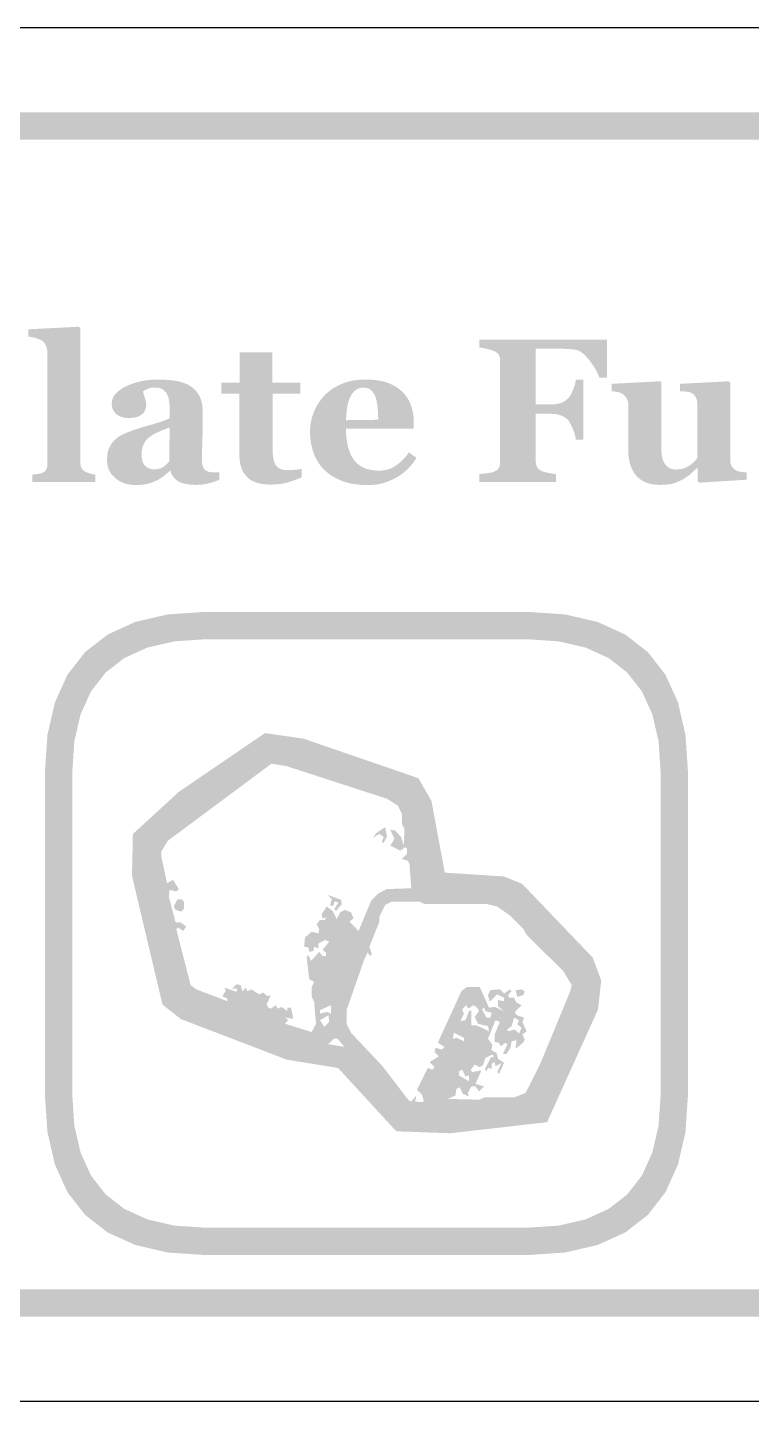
# Model space of a CAD drawing. Header units: millimetres. Extents: x 6 to 294, y 109 to 451.
# Drawn here: x 247.45 to 258.03, y 316.86 to 336.94 of the extents above; entities that cross this region are included whole.
import ezdxf

# ---------------------------------------------------------------- set-up
doc = ezdxf.new("R2010")
doc.units = ezdxf.units.MM
doc.layers.add('CUT', color=1, linetype='Continuous')
doc.layers.add('RASTER', color=7, linetype='Continuous')

msp = doc.modelspace()

# ---------------------------------------------------------------- hatches: boundary and pattern name
at = {"layer": 'RASTER'}
h = msp.add_hatch(color=7, dxfattribs=at)
h.paths.add_polyline_path([(211.2, 333.501), (211.234, 334.016), (211.337, 334.463), (211.509, 334.841), (211.75, 335.151), (212.059, 335.391), (212.438, 335.563), (212.884, 335.666), (213.4, 335.701), (270.6, 335.701), (271.116, 335.666), (271.563, 335.563), (271.941, 335.391), (272.25, 335.151), (272.491, 334.841), (272.663, 334.463), (272.766, 334.016), (272.8, 333.501), (272.8, 320.301), (272.766, 319.785), (272.662, 319.338), (272.491, 318.96), (272.25, 318.651), (271.941, 318.41), (271.563, 318.238), (271.116, 318.135), (270.6, 318.101), (213.4, 318.101), (212.884, 318.135), (212.438, 318.238), (212.059, 318.41), (211.75, 318.651), (211.509, 318.96), (211.337, 319.338), (211.234, 319.785), (211.2, 320.301)])
h.paths.add_polyline_path([(211.6, 333.501), (211.6, 320.301), (211.628, 319.879), (211.712, 319.513), (211.853, 319.204), (212.05, 318.951), (212.303, 318.754), (212.613, 318.613), (212.978, 318.529), (213.4, 318.501), (270.6, 318.501), (271.022, 318.529), (271.388, 318.613), (271.697, 318.754), (271.95, 318.951), (272.147, 319.204), (272.287, 319.513), (272.372, 319.879), (272.4, 320.301), (272.4, 333.501), (272.372, 333.923), (272.287, 334.288), (272.147, 334.598), (271.95, 334.851), (271.697, 335.048), (271.388, 335.188), (271.022, 335.273), (270.6, 335.301), (213.4, 335.301), (212.978, 335.273), (212.613, 335.188), (212.303, 335.048), (212.05, 334.851), (211.853, 334.598), (211.712, 334.288), (211.628, 333.923), (211.6, 333.501)], flags=0)
for points in [[(248.437, 330.301), (247.518, 330.301), (247.518, 330.408), (247.528, 330.408), (247.537, 330.409), (247.546, 330.41), (247.556, 330.411), (247.565, 330.412), (247.574, 330.413), (247.583, 330.414), (247.592, 330.415), (247.601, 330.416), (247.609, 330.418), (247.618, 330.419), (247.626, 330.421), (247.634, 330.423), (247.641, 330.425), (247.649, 330.427), (247.656, 330.43), (247.667, 330.434), (247.677, 330.439), (247.687, 330.445), (247.695, 330.451), (247.703, 330.458), (247.709, 330.465), (247.715, 330.472), (247.719, 330.48), (247.723, 330.489), (247.727, 330.498), (247.73, 330.508), (247.732, 330.519), (247.734, 330.53), (247.735, 330.542), (247.736, 330.554), (247.736, 330.567), (247.736, 332.19), (247.736, 332.204), (247.735, 332.218), (247.733, 332.231), (247.731, 332.244), (247.727, 332.257), (247.724, 332.269), (247.719, 332.282), (247.714, 332.294), (247.708, 332.305), (247.701, 332.316), (247.694, 332.326), (247.687, 332.336), (247.679, 332.344), (247.671, 332.352), (247.662, 332.36), (247.653, 332.366), (247.645, 332.371), (247.636, 332.376), (247.627, 332.38), (247.616, 332.385), (247.604, 332.389), (247.592, 332.394), (247.579, 332.398), (247.564, 332.403), (247.55, 332.407), (247.535, 332.411), (247.522, 332.414), (247.508, 332.417), (247.495, 332.419), (247.483, 332.421), (247.471, 332.422), (247.459, 332.423), (247.459, 332.53), (248.196, 332.568), (248.218, 332.545), (248.218, 330.586), (248.219, 330.573), (248.219, 330.561), (248.221, 330.549), (248.223, 330.537), (248.226, 330.527), (248.229, 330.517), (248.233, 330.507), (248.237, 330.499), (248.242, 330.49), (248.248, 330.483), (248.255, 330.475), (248.262, 330.469), (248.27, 330.462), (248.279, 330.456), (248.289, 330.451), (248.299, 330.446), (248.306, 330.443), (248.314, 330.439), (248.321, 330.436), (248.329, 330.433), (248.337, 330.43), (248.344, 330.428), (248.352, 330.425), (248.36, 330.422), (248.369, 330.42), (248.377, 330.418), (248.386, 330.416), (248.396, 330.414), (248.405, 330.412), (248.415, 330.41), (248.426, 330.409), (248.437, 330.408)], [(255.917, 331.824), (255.805, 331.824), (255.793, 331.855), (255.779, 331.886), (255.764, 331.918), (255.746, 331.95), (255.726, 331.982), (255.704, 332.015), (255.68, 332.049), (255.655, 332.083), (255.628, 332.115), (255.601, 332.144), (255.575, 332.168), (255.55, 332.189), (255.524, 332.206), (255.499, 332.219), (255.475, 332.228), (255.45, 332.233), (255.439, 332.234), (255.426, 332.236), (255.413, 332.237), (255.399, 332.238), (255.384, 332.24), (255.368, 332.241), (255.351, 332.242), (255.333, 332.243), (255.315, 332.244), (255.297, 332.245), (255.28, 332.246), (255.263, 332.246), (255.246, 332.247), (255.23, 332.247), (255.214, 332.248), (255.198, 332.248), (254.875, 332.248), (254.875, 331.432), (255.081, 331.432), (255.103, 331.432), (255.124, 331.433), (255.144, 331.434), (255.163, 331.437), (255.182, 331.439), (255.2, 331.443), (255.217, 331.447), (255.233, 331.451), (255.249, 331.457), (255.265, 331.463), (255.28, 331.471), (255.294, 331.479), (255.308, 331.488), (255.322, 331.499), (255.335, 331.51), (255.348, 331.522), (255.357, 331.532), (255.366, 331.544), (255.375, 331.557), (255.384, 331.571), (255.393, 331.587), (255.401, 331.605), (255.41, 331.624), (255.419, 331.645), (255.427, 331.666), (255.434, 331.686), (255.441, 331.706), (255.446, 331.724), (255.451, 331.742), (255.455, 331.76), (255.458, 331.776), (255.46, 331.792), (255.572, 331.792), (255.572, 330.917), (255.46, 330.917), (255.458, 330.934), (255.455, 330.952), (255.451, 330.971), (255.446, 330.991), (255.44, 331.011), (255.433, 331.032), (255.424, 331.055), (255.415, 331.078), (255.405, 331.101), (255.396, 331.121), (255.387, 331.14), (255.378, 331.156), (255.37, 331.171), (255.362, 331.184), (255.355, 331.194), (255.348, 331.203), (255.337, 331.214), (255.325, 331.225), (255.313, 331.235), (255.299, 331.244), (255.285, 331.252), (255.271, 331.26), (255.255, 331.267), (255.239, 331.273), (255.222, 331.278), (255.205, 331.283), (255.186, 331.287), (255.167, 331.29), (255.147, 331.292), (255.126, 331.294), (255.104, 331.295), (255.081, 331.295), (254.875, 331.295), (254.875, 330.607), (254.875, 330.594), (254.876, 330.582), (254.877, 330.57), (254.879, 330.558), (254.882, 330.547), (254.886, 330.536), (254.89, 330.526), (254.894, 330.517), (254.9, 330.508), (254.906, 330.499), (254.914, 330.491), (254.923, 330.483), (254.933, 330.476), (254.944, 330.469), (254.956, 330.462), (254.97, 330.456), (254.978, 330.453), (254.987, 330.45), (254.997, 330.446), (255.008, 330.443), (255.019, 330.44), (255.032, 330.438), (255.045, 330.435), (255.058, 330.432), (255.072, 330.429), (255.087, 330.427), (255.101, 330.424), (255.115, 330.422), (255.129, 330.42), (255.143, 330.418), (255.156, 330.417), (255.17, 330.415), (255.17, 330.301), (254.05, 330.301), (254.05, 330.415), (254.061, 330.416), (254.073, 330.417), (254.086, 330.419), (254.099, 330.42), (254.114, 330.422), (254.129, 330.424), (254.145, 330.426), (254.163, 330.428), (254.18, 330.43), (254.195, 330.432), (254.209, 330.434), (254.222, 330.436), (254.234, 330.439), (254.244, 330.442), (254.253, 330.444), (254.261, 330.447), (254.273, 330.453), (254.285, 330.459), (254.296, 330.465), (254.305, 330.472), (254.314, 330.479), (254.322, 330.487), (254.328, 330.496), (254.334, 330.504), (254.339, 330.514), (254.343, 330.524), (254.346, 330.535), (254.349, 330.546), (254.352, 330.558), (254.353, 330.571), (254.354, 330.584), (254.354, 330.598), (254.354, 332.064), (254.354, 332.077), (254.353, 332.089), (254.352, 332.1), (254.35, 332.111), (254.347, 332.122), (254.344, 332.132), (254.34, 332.142), (254.336, 332.152), (254.331, 332.161), (254.325, 332.17), (254.317, 332.178), (254.308, 332.186), (254.298, 332.193), (254.287, 332.201), (254.274, 332.207), (254.261, 332.214), (254.25, 332.218), (254.239, 332.222), (254.226, 332.227), (254.213, 332.231), (254.199, 332.235), (254.184, 332.239), (254.169, 332.242), (254.152, 332.246), (254.136, 332.25), (254.121, 332.253), (254.106, 332.256), (254.093, 332.258), (254.081, 332.26), (254.069, 332.262), (254.059, 332.264), (254.05, 332.265), (254.05, 332.379), (255.917, 332.379)], [(251.454, 330.368), (251.43, 330.358), (251.406, 330.348), (251.382, 330.339), (251.357, 330.329), (251.332, 330.32), (251.306, 330.311), (251.28, 330.303), (251.253, 330.294), (251.226, 330.286), (251.197, 330.28), (251.167, 330.274), (251.135, 330.269), (251.101, 330.266), (251.067, 330.263), (251.03, 330.262), (250.993, 330.261), (250.937, 330.263), (250.886, 330.268), (250.838, 330.277), (250.794, 330.289), (250.753, 330.305), (250.716, 330.324), (250.683, 330.346), (250.654, 330.373), (250.628, 330.402), (250.605, 330.434), (250.586, 330.469), (250.571, 330.508), (250.559, 330.549), (250.55, 330.593), (250.545, 330.64), (250.543, 330.69), (250.543, 331.59), (250.279, 331.59), (250.279, 331.748), (250.549, 331.748), (250.549, 332.192), (251.025, 332.192), (251.025, 331.748), (251.435, 331.748), (251.435, 331.59), (251.028, 331.59), (251.028, 330.787), (251.029, 330.746), (251.031, 330.708), (251.035, 330.673), (251.04, 330.641), (251.046, 330.612), (251.055, 330.586), (251.064, 330.563), (251.075, 330.544), (251.089, 330.527), (251.104, 330.513), (251.122, 330.5), (251.142, 330.49), (251.164, 330.482), (251.189, 330.477), (251.217, 330.473), (251.246, 330.472), (251.256, 330.472), (251.268, 330.473), (251.28, 330.473), (251.293, 330.474), (251.308, 330.474), (251.323, 330.475), (251.339, 330.477), (251.356, 330.478), (251.373, 330.48), (251.388, 330.481), (251.403, 330.483), (251.416, 330.484), (251.427, 330.486), (251.438, 330.488), (251.446, 330.489), (251.454, 330.491)], [(257.959, 330.332), (257.261, 330.289), (257.239, 330.31), (257.239, 330.501), (257.23, 330.501), (257.218, 330.49), (257.205, 330.479), (257.193, 330.468), (257.181, 330.457), (257.169, 330.446), (257.157, 330.435), (257.145, 330.424), (257.133, 330.413), (257.12, 330.402), (257.108, 330.392), (257.094, 330.382), (257.08, 330.372), (257.066, 330.362), (257.051, 330.353), (257.035, 330.343), (257.019, 330.334), (257, 330.325), (256.982, 330.316), (256.964, 330.308), (256.946, 330.3), (256.929, 330.293), (256.912, 330.287), (256.894, 330.281), (256.878, 330.276), (256.86, 330.271), (256.841, 330.268), (256.819, 330.264), (256.796, 330.262), (256.771, 330.26), (256.744, 330.258), (256.715, 330.257), (256.684, 330.257), (256.63, 330.259), (256.579, 330.265), (256.532, 330.276), (256.488, 330.29), (256.447, 330.309), (256.41, 330.332), (256.376, 330.359), (256.344, 330.39), (256.317, 330.425), (256.293, 330.464), (256.273, 330.506), (256.256, 330.551), (256.243, 330.6), (256.234, 330.652), (256.228, 330.708), (256.227, 330.767), (256.227, 331.426), (256.226, 331.44), (256.225, 331.453), (256.223, 331.466), (256.221, 331.478), (256.218, 331.489), (256.214, 331.5), (256.21, 331.51), (256.205, 331.519), (256.199, 331.528), (256.193, 331.536), (256.186, 331.545), (256.179, 331.553), (256.171, 331.561), (256.163, 331.568), (256.155, 331.575), (256.146, 331.583), (256.138, 331.588), (256.13, 331.593), (256.122, 331.597), (256.112, 331.601), (256.103, 331.605), (256.092, 331.608), (256.081, 331.611), (256.07, 331.614), (256.058, 331.616), (256.047, 331.618), (256.036, 331.62), (256.025, 331.622), (256.015, 331.623), (256.004, 331.625), (255.995, 331.626), (255.985, 331.626), (255.985, 331.733), (256.695, 331.771), (256.711, 331.75), (256.711, 330.775), (256.712, 330.739), (256.715, 330.705), (256.72, 330.673), (256.726, 330.644), (256.734, 330.618), (256.744, 330.594), (256.756, 330.572), (256.769, 330.553), (256.784, 330.536), (256.801, 330.521), (256.819, 330.509), (256.838, 330.499), (256.858, 330.491), (256.88, 330.485), (256.904, 330.482), (256.928, 330.481), (256.954, 330.482), (256.979, 330.484), (257.003, 330.489), (257.027, 330.495), (257.05, 330.502), (257.072, 330.511), (257.094, 330.522), (257.115, 330.535), (257.135, 330.549), (257.154, 330.563), (257.171, 330.577), (257.187, 330.591), (257.201, 330.606), (257.214, 330.621), (257.226, 330.636), (257.236, 330.651), (257.236, 331.44), (257.236, 331.453), (257.235, 331.465), (257.233, 331.476), (257.231, 331.488), (257.228, 331.499), (257.225, 331.509), (257.221, 331.52), (257.217, 331.53), (257.212, 331.539), (257.206, 331.549), (257.2, 331.557), (257.193, 331.566), (257.186, 331.574), (257.178, 331.581), (257.17, 331.588), (257.161, 331.594), (257.154, 331.598), (257.147, 331.602), (257.138, 331.606), (257.129, 331.609), (257.119, 331.612), (257.109, 331.614), (257.098, 331.616), (257.086, 331.618), (257.073, 331.619), (257.061, 331.62), (257.049, 331.622), (257.036, 331.623), (257.023, 331.624), (257.011, 331.625), (256.998, 331.626), (256.985, 331.626), (256.985, 331.733), (257.696, 331.771), (257.718, 331.75), (257.718, 330.619), (257.718, 330.606), (257.719, 330.594), (257.721, 330.582), (257.723, 330.571), (257.726, 330.561), (257.729, 330.55), (257.733, 330.541), (257.738, 330.532), (257.744, 330.523), (257.75, 330.514), (257.756, 330.506), (257.764, 330.498), (257.771, 330.491), (257.78, 330.484), (257.789, 330.477), (257.798, 330.471), (257.806, 330.466), (257.813, 330.463), (257.822, 330.459), (257.83, 330.456), (257.84, 330.453), (257.85, 330.451), (257.86, 330.448), (257.871, 330.447), (257.882, 330.445), (257.893, 330.444), (257.904, 330.442), (257.915, 330.441), (257.926, 330.44), (257.937, 330.44), (257.948, 330.439), (257.959, 330.438)]]:
    msp.add_hatch(color=7, dxfattribs=at).paths.add_polyline_path(points)
h = msp.add_hatch(color=7, dxfattribs=at)
h.paths.add_polyline_path([(250.251, 330.332), (250.235, 330.325), (250.218, 330.318), (250.2, 330.311), (250.181, 330.305), (250.162, 330.298), (250.142, 330.292), (250.121, 330.286), (250.099, 330.28), (250.077, 330.275), (250.055, 330.27), (250.032, 330.266), (250.009, 330.263), (249.985, 330.26), (249.962, 330.258), (249.937, 330.257), (249.913, 330.257), (249.87, 330.258), (249.829, 330.26), (249.791, 330.264), (249.757, 330.27), (249.725, 330.278), (249.696, 330.287), (249.671, 330.298), (249.648, 330.31), (249.628, 330.324), (249.609, 330.34), (249.592, 330.357), (249.577, 330.375), (249.563, 330.395), (249.551, 330.416), (249.541, 330.439), (249.532, 330.463), (249.523, 330.463), (249.511, 330.451), (249.499, 330.439), (249.487, 330.428), (249.475, 330.417), (249.463, 330.407), (249.451, 330.397), (249.439, 330.387), (249.427, 330.378), (249.416, 330.37), (249.404, 330.361), (249.392, 330.354), (249.38, 330.346), (249.367, 330.338), (249.355, 330.331), (249.342, 330.325), (249.329, 330.318), (249.311, 330.311), (249.295, 330.303), (249.278, 330.297), (249.261, 330.29), (249.245, 330.285), (249.228, 330.28), (249.212, 330.275), (249.196, 330.271), (249.179, 330.267), (249.161, 330.264), (249.141, 330.261), (249.12, 330.259), (249.097, 330.258), (249.072, 330.256), (249.046, 330.256), (249.018, 330.255), (248.976, 330.257), (248.936, 330.262), (248.898, 330.269), (248.861, 330.28), (248.825, 330.295), (248.791, 330.312), (248.759, 330.332), (248.728, 330.356), (248.7, 330.382), (248.675, 330.41), (248.655, 330.44), (248.638, 330.472), (248.625, 330.507), (248.615, 330.543), (248.61, 330.581), (248.608, 330.622), (248.608, 330.645), (248.61, 330.667), (248.612, 330.689), (248.615, 330.71), (248.618, 330.729), (248.623, 330.748), (248.628, 330.766), (248.634, 330.783), (248.641, 330.8), (248.649, 330.816), (248.657, 330.831), (248.666, 330.846), (248.676, 330.861), (248.686, 330.875), (248.697, 330.888), (248.709, 330.901), (248.72, 330.913), (248.732, 330.924), (248.744, 330.934), (248.756, 330.944), (248.769, 330.954), (248.783, 330.963), (248.797, 330.971), (248.811, 330.979), (248.825, 330.987), (248.84, 330.994), (248.856, 331.001), (248.871, 331.009), (248.887, 331.016), (248.904, 331.023), (248.92, 331.029), (248.938, 331.036), (248.971, 331.048), (249.007, 331.061), (249.044, 331.073), (249.083, 331.085), (249.123, 331.098), (249.165, 331.111), (249.209, 331.124), (249.254, 331.136), (249.298, 331.149), (249.34, 331.162), (249.378, 331.174), (249.414, 331.186), (249.446, 331.197), (249.475, 331.208), (249.501, 331.219), (249.523, 331.23), (249.523, 331.37), (249.523, 331.38), (249.523, 331.39), (249.523, 331.401), (249.522, 331.413), (249.521, 331.425), (249.52, 331.438), (249.519, 331.452), (249.518, 331.467), (249.516, 331.482), (249.514, 331.496), (249.511, 331.509), (249.508, 331.522), (249.505, 331.534), (249.501, 331.546), (249.497, 331.557), (249.493, 331.568), (249.487, 331.579), (249.481, 331.59), (249.474, 331.601), (249.466, 331.611), (249.458, 331.621), (249.449, 331.63), (249.439, 331.639), (249.428, 331.647), (249.417, 331.655), (249.405, 331.661), (249.391, 331.667), (249.377, 331.671), (249.362, 331.675), (249.347, 331.677), (249.33, 331.679), (249.313, 331.679), (249.297, 331.679), (249.282, 331.678), (249.267, 331.677), (249.253, 331.675), (249.24, 331.672), (249.228, 331.669), (249.216, 331.665), (249.205, 331.661), (249.194, 331.656), (249.184, 331.652), (249.175, 331.647), (249.166, 331.642), (249.157, 331.638), (249.149, 331.633), (249.142, 331.628), (249.135, 331.624), (249.137, 331.616), (249.138, 331.607), (249.141, 331.597), (249.144, 331.587), (249.147, 331.575), (249.151, 331.562), (249.155, 331.549), (249.16, 331.534), (249.165, 331.519), (249.169, 331.504), (249.173, 331.49), (249.176, 331.475), (249.178, 331.461), (249.179, 331.447), (249.18, 331.432), (249.181, 331.418), (249.18, 331.412), (249.18, 331.405), (249.179, 331.398), (249.177, 331.39), (249.176, 331.382), (249.173, 331.374), (249.171, 331.365), (249.167, 331.356), (249.164, 331.347), (249.16, 331.338), (249.156, 331.33), (249.151, 331.323), (249.146, 331.316), (249.141, 331.309), (249.135, 331.303), (249.129, 331.297), (249.121, 331.29), (249.112, 331.283), (249.103, 331.277), (249.094, 331.271), (249.084, 331.265), (249.074, 331.26), (249.064, 331.256), (249.054, 331.251), (249.043, 331.248), (249.03, 331.244), (249.016, 331.242), (249.001, 331.239), (248.984, 331.238), (248.966, 331.236), (248.947, 331.236), (248.926, 331.235), (248.896, 331.236), (248.868, 331.239), (248.842, 331.244), (248.818, 331.25), (248.795, 331.259), (248.775, 331.269), (248.756, 331.281), (248.74, 331.295), (248.725, 331.31), (248.712, 331.327), (248.701, 331.344), (248.693, 331.363), (248.686, 331.383), (248.681, 331.404), (248.678, 331.426), (248.677, 331.449), (248.678, 331.469), (248.681, 331.489), (248.686, 331.508), (248.693, 331.527), (248.702, 331.545), (248.713, 331.563), (248.727, 331.58), (248.742, 331.596), (248.759, 331.612), (248.776, 331.628), (248.795, 331.642), (248.814, 331.656), (248.835, 331.669), (248.856, 331.681), (248.878, 331.693), (248.901, 331.704), (248.924, 331.715), (248.949, 331.725), (248.974, 331.734), (249, 331.743), (249.027, 331.751), (249.055, 331.759), (249.084, 331.766), (249.113, 331.772), (249.143, 331.778), (249.172, 331.783), (249.201, 331.787), (249.229, 331.79), (249.257, 331.793), (249.284, 331.795), (249.31, 331.796), (249.336, 331.796), (249.371, 331.796), (249.406, 331.795), (249.439, 331.794), (249.472, 331.792), (249.504, 331.79), (249.536, 331.787), (249.567, 331.784), (249.597, 331.78), (249.626, 331.775), (249.655, 331.769), (249.682, 331.762), (249.709, 331.754), (249.736, 331.744), (249.761, 331.734), (249.786, 331.723), (249.811, 331.71), (249.833, 331.696), (249.854, 331.681), (249.873, 331.665), (249.892, 331.647), (249.909, 331.628), (249.926, 331.607), (249.941, 331.585), (249.955, 331.561), (249.967, 331.536), (249.978, 331.509), (249.987, 331.48), (249.995, 331.449), (250.001, 331.416), (250.005, 331.382), (250.007, 331.345), (250.008, 331.307), (250.008, 331.265), (250.008, 331.221), (250.007, 331.174), (250.007, 331.126), (250.006, 331.076), (250.005, 331.024), (250.003, 330.97), (250.002, 330.915), (250, 330.86), (249.999, 330.811), (249.998, 330.766), (249.997, 330.726), (249.996, 330.691), (249.996, 330.661), (249.995, 330.636), (249.995, 330.616), (249.995, 330.6), (249.996, 330.585), (249.998, 330.57), (250, 330.557), (250.003, 330.544), (250.006, 330.533), (250.01, 330.522), (250.015, 330.512), (250.02, 330.503), (250.026, 330.494), (250.033, 330.486), (250.04, 330.478), (250.048, 330.472), (250.057, 330.465), (250.066, 330.46), (250.076, 330.455), (250.082, 330.452), (250.09, 330.449), (250.098, 330.447), (250.108, 330.445), (250.118, 330.444), (250.129, 330.442), (250.141, 330.441), (250.154, 330.441), (250.167, 330.44), (250.18, 330.44), (250.193, 330.439), (250.205, 330.439), (250.217, 330.439), (250.229, 330.439), (250.24, 330.439), (250.251, 330.438)])
h.paths.add_polyline_path([(249.523, 331.095), (249.503, 331.088), (249.483, 331.08), (249.462, 331.073), (249.442, 331.065), (249.421, 331.057), (249.401, 331.048), (249.381, 331.04), (249.361, 331.031), (249.341, 331.022), (249.322, 331.013), (249.305, 331.004), (249.288, 330.994), (249.272, 330.985), (249.256, 330.975), (249.242, 330.965), (249.229, 330.956), (249.216, 330.945), (249.203, 330.934), (249.192, 330.922), (249.181, 330.909), (249.17, 330.895), (249.161, 330.881), (249.152, 330.866), (249.144, 330.851), (249.137, 330.835), (249.131, 330.818), (249.125, 330.8), (249.121, 330.781), (249.118, 330.762), (249.115, 330.742), (249.114, 330.722), (249.113, 330.701), (249.114, 330.673), (249.117, 330.648), (249.121, 330.624), (249.126, 330.602), (249.134, 330.582), (249.143, 330.565), (249.153, 330.549), (249.165, 330.535), (249.179, 330.523), (249.193, 330.513), (249.208, 330.504), (249.223, 330.497), (249.24, 330.491), (249.257, 330.487), (249.275, 330.485), (249.293, 330.484), (249.313, 330.484), (249.332, 330.486), (249.35, 330.489), (249.367, 330.492), (249.383, 330.497), (249.398, 330.502), (249.413, 330.509), (249.426, 330.517), (249.439, 330.525), (249.451, 330.534), (249.463, 330.544), (249.475, 330.554), (249.486, 330.564), (249.497, 330.575), (249.507, 330.586), (249.518, 330.598)], flags=0)
h = msp.add_hatch(color=7, dxfattribs=at)
h.paths.add_polyline_path([(253.131, 330.651), (253.118, 330.63), (253.104, 330.61), (253.09, 330.59), (253.075, 330.57), (253.059, 330.55), (253.042, 330.531), (253.025, 330.512), (253.008, 330.493), (252.989, 330.475), (252.97, 330.458), (252.95, 330.441), (252.93, 330.425), (252.909, 330.409), (252.888, 330.394), (252.866, 330.38), (252.843, 330.367), (252.818, 330.353), (252.794, 330.341), (252.769, 330.329), (252.744, 330.318), (252.719, 330.308), (252.694, 330.298), (252.669, 330.29), (252.644, 330.282), (252.619, 330.276), (252.592, 330.27), (252.565, 330.265), (252.536, 330.261), (252.507, 330.258), (252.477, 330.256), (252.446, 330.254), (252.414, 330.254), (252.36, 330.255), (252.309, 330.258), (252.259, 330.263), (252.212, 330.269), (252.166, 330.278), (252.122, 330.289), (252.08, 330.301), (252.039, 330.315), (252.001, 330.331), (251.964, 330.349), (251.929, 330.368), (251.896, 330.388), (251.864, 330.409), (251.834, 330.432), (251.806, 330.456), (251.779, 330.481), (251.754, 330.508), (251.731, 330.535), (251.71, 330.564), (251.69, 330.594), (251.671, 330.626), (251.655, 330.658), (251.64, 330.692), (251.626, 330.726), (251.614, 330.762), (251.604, 330.799), (251.595, 330.836), (251.588, 330.874), (251.583, 330.912), (251.579, 330.952), (251.576, 330.992), (251.576, 331.033), (251.577, 331.07), (251.579, 331.107), (251.583, 331.144), (251.589, 331.18), (251.597, 331.215), (251.607, 331.25), (251.618, 331.285), (251.631, 331.32), (251.645, 331.353), (251.661, 331.386), (251.678, 331.418), (251.697, 331.449), (251.717, 331.479), (251.739, 331.508), (251.762, 331.536), (251.787, 331.563), (251.812, 331.589), (251.84, 331.613), (251.869, 331.636), (251.899, 331.658), (251.931, 331.678), (251.965, 331.697), (252.001, 331.715), (252.038, 331.732), (252.076, 331.747), (252.116, 331.76), (252.157, 331.771), (252.198, 331.78), (252.241, 331.787), (252.285, 331.792), (252.331, 331.795), (252.377, 331.796), (252.427, 331.796), (252.475, 331.793), (252.52, 331.789), (252.564, 331.784), (252.605, 331.777), (252.643, 331.768), (252.68, 331.758), (252.714, 331.747), (252.746, 331.734), (252.777, 331.719), (252.806, 331.704), (252.834, 331.687), (252.861, 331.669), (252.886, 331.65), (252.91, 331.63), (252.932, 331.609), (252.952, 331.588), (252.971, 331.565), (252.988, 331.542), (253.004, 331.518), (253.019, 331.493), (253.032, 331.467), (253.043, 331.44), (253.054, 331.412), (253.063, 331.383), (253.07, 331.354), (253.077, 331.325), (253.082, 331.296), (253.086, 331.266), (253.089, 331.235), (253.091, 331.205), (253.092, 331.174), (253.092, 331.079), (252.102, 331.079), (252.103, 331.006), (252.109, 330.937), (252.118, 330.874), (252.13, 330.814), (252.147, 330.759), (252.167, 330.709), (252.19, 330.663), (252.217, 330.622), (252.248, 330.585), (252.284, 330.553), (252.323, 330.526), (252.367, 330.504), (252.415, 330.487), (252.467, 330.475), (252.524, 330.467), (252.585, 330.465), (252.619, 330.466), (252.652, 330.47), (252.684, 330.475), (252.716, 330.484), (252.746, 330.494), (252.776, 330.507), (252.805, 330.523), (252.833, 330.54), (252.859, 330.56), (252.885, 330.581), (252.91, 330.603), (252.934, 330.626), (252.957, 330.65), (252.979, 330.676), (253, 330.703), (253.02, 330.731)])
h.paths.add_polyline_path([(252.572, 331.208), (252.572, 331.23), (252.571, 331.252), (252.571, 331.274), (252.57, 331.297), (252.568, 331.319), (252.567, 331.342), (252.565, 331.365), (252.563, 331.388), (252.561, 331.41), (252.558, 331.432), (252.555, 331.452), (252.551, 331.472), (252.547, 331.49), (252.542, 331.507), (252.538, 331.523), (252.532, 331.539), (252.526, 331.555), (252.519, 331.571), (252.511, 331.585), (252.503, 331.599), (252.494, 331.611), (252.485, 331.623), (252.475, 331.633), (252.464, 331.643), (252.453, 331.651), (252.441, 331.658), (252.429, 331.664), (252.415, 331.669), (252.401, 331.673), (252.387, 331.676), (252.371, 331.677), (252.355, 331.678), (252.327, 331.676), (252.301, 331.671), (252.277, 331.662), (252.254, 331.649), (252.232, 331.633), (252.211, 331.613), (252.192, 331.59), (252.175, 331.563), (252.159, 331.533), (252.145, 331.498), (252.133, 331.459), (252.123, 331.416), (252.115, 331.369), (252.108, 331.317), (252.104, 331.261), (252.102, 331.202)], flags=0)
h = msp.add_hatch(color=7, dxfattribs=at)
h.paths.add_polyline_path([(247.7, 326.051), (247.737, 326.602), (247.847, 327.079), (248.03, 327.483), (248.288, 327.813), (248.618, 328.07), (249.022, 328.254), (249.499, 328.364), (250.05, 328.401), (254.75, 328.401), (255.301, 328.364), (255.778, 328.254), (256.182, 328.07), (256.513, 327.813), (256.77, 327.483), (256.953, 327.079), (257.063, 326.602), (257.1, 326.051), (257.1, 321.351), (257.063, 320.8), (256.953, 320.323), (256.77, 319.919), (256.513, 319.588), (256.182, 319.331), (255.778, 319.148), (255.301, 319.038), (254.75, 319.001), (250.05, 319.001), (249.499, 319.038), (249.022, 319.148), (248.618, 319.331), (248.288, 319.588), (248.03, 319.919), (247.847, 320.323), (247.737, 320.8), (247.7, 321.351)])
h.paths.add_polyline_path([(248.1, 326.051), (248.1, 321.351), (248.13, 320.894), (248.222, 320.498), (248.374, 320.163), (248.588, 319.888), (248.862, 319.675), (249.197, 319.523), (249.593, 319.431), (250.05, 319.401), (254.75, 319.401), (255.207, 319.431), (255.603, 319.523), (255.938, 319.675), (256.212, 319.888), (256.426, 320.163), (256.578, 320.498), (256.67, 320.894), (256.7, 321.351), (256.7, 326.051), (256.67, 326.508), (256.578, 326.904), (256.426, 327.239), (256.212, 327.513), (255.938, 327.727), (255.603, 327.879), (255.207, 327.97), (254.75, 328.001), (250.05, 328.001), (249.593, 327.97), (249.197, 327.879), (248.862, 327.727), (248.587, 327.513), (248.374, 327.239), (248.222, 326.904), (248.13, 326.508), (248.1, 326.051)], flags=0)
h = msp.add_hatch(color=7, dxfattribs=at)
h.paths.add_polyline_path([(250.916, 326.629), (251.48, 326.548), (253.16, 325.97), (253.35, 325.638), (253.545, 324.59), (254.41, 324.534), (254.675, 324.427), (255.708, 323.348), (255.831, 323.014), (255.784, 322.589), (255.04, 320.943), (253.622, 320.781), (252.836, 320.81), (251.985, 321.735), (251.235, 321.857), (249.687, 322.45), (249.419, 322.661), (248.973, 324.542), (248.986, 325.155), (249.657, 325.77)])
h.paths.add_polyline_path([(250.994, 326.294), (249.856, 325.518), (249.303, 325.012), (249.294, 324.576), (249.705, 322.844), (249.847, 322.732), (251.319, 322.167), (252.146, 322.033), (252.981, 321.125), (253.609, 321.102), (254.823, 321.241), (255.471, 322.674), (255.505, 322.974), (255.43, 323.175), (254.491, 324.156), (254.338, 324.218), (253.276, 324.287), (253.045, 325.526), (252.942, 325.707), (251.405, 326.236), (250.994, 326.294)], flags=0)
h = msp.add_hatch(color=7, dxfattribs=at)
h.paths.add_polyline_path([(251.024, 326.392), (251.087, 326.403), (251.6, 326.256), (252.809, 325.853), (253.004, 325.754), (253.139, 325.486), (253.311, 324.339), (254.312, 324.314), (254.47, 324.251), (254.763, 323.995), (254.887, 323.826), (255.422, 323.298), (255.532, 323.152), (255.595, 323.031), (255.595, 322.811), (254.873, 321.151), (254.605, 321.088), (253.726, 321.052), (253.652, 321.015), (252.993, 321.015), (252.725, 321.261), (252.674, 321.356), (252.505, 321.517), (252.454, 321.613), (251.977, 322.162), (251.919, 322.162), (251.867, 322.104), (251.673, 322.005), (251.453, 322.041), (249.914, 322.628), (249.72, 322.727), (249.646, 322.8), (249.547, 323.068), (249.327, 324.167), (249.218, 324.534), (249.181, 324.937), (249.28, 325.131), (249.39, 325.241), (250.709, 326.23)])
h.paths.add_polyline_path([(251.013, 326.183), (249.5, 325.058), (249.401, 324.9), (249.401, 324.827), (249.485, 324.435), (249.573, 324.486), (249.657, 324.35), (249.621, 324.314), (249.522, 324.339), (249.511, 324.24), (249.61, 323.863), (249.683, 323.863), (249.767, 323.801), (249.72, 323.738), (249.646, 323.79), (249.621, 323.764), (249.83, 322.947), (249.914, 322.884), (250.365, 322.712), (250.365, 322.749), (250.291, 322.785), (250.343, 322.859), (250.328, 322.91), (250.5, 322.848), (250.511, 322.895), (250.438, 322.895), (250.5, 322.958), (250.563, 322.947), (250.585, 322.859), (250.636, 322.91), (250.658, 322.859), (250.72, 322.884), (250.83, 322.811), (250.892, 322.837), (250.951, 322.785), (251.002, 322.8), (250.94, 322.664), (250.966, 322.617), (251.002, 322.602), (251.076, 322.653), (251.098, 322.602), (251.16, 322.628), (251.244, 322.565), (251.244, 322.617), (251.296, 322.617), (251.332, 322.455), (251.208, 322.47), (251.259, 322.434), (251.208, 322.382), (251.6, 322.261), (251.662, 322.382), (251.636, 322.701), (251.6, 322.774), (251.6, 322.921), (251.636, 322.994), (251.563, 323.031), (251.526, 323.361), (251.552, 323.386), (251.589, 323.298), (251.71, 323.434), (251.757, 323.372), (251.809, 323.372), (251.809, 323.423), (251.757, 323.46), (251.856, 323.581), (251.794, 323.606), (251.699, 323.555), (251.699, 323.482), (251.636, 323.507), (251.625, 323.445), (251.563, 323.434), (251.552, 323.496), (251.49, 323.507), (251.501, 323.643), (251.6, 323.727), (251.699, 323.702), (251.71, 323.764), (251.673, 323.837), (251.721, 323.9), (251.794, 323.9), (251.809, 323.936), (251.757, 323.922), (251.746, 323.984), (251.82, 324.094), (251.904, 324.031), (251.966, 323.911), (252.014, 324.009), (252.087, 324.046), (252.175, 324.009), (252.212, 323.922), (252.15, 323.874), (252.285, 323.738), (252.468, 324.178), (252.578, 324.288), (252.699, 324.35), (253.055, 324.361), (253.029, 324.717), (253.004, 324.764), (252.919, 324.79), (252.993, 324.863), (252.993, 324.937), (252.967, 324.962), (252.894, 324.911), (252.747, 324.984), (252.809, 325.083), (252.747, 325.219), (252.82, 325.204), (252.908, 325.109), (252.945, 324.984), (252.956, 325.23), (252.919, 325.303), (252.919, 325.45), (252.857, 325.571), (252.699, 325.67), (251.233, 326.146)], flags=0)
h.paths.add_polyline_path([(252.674, 325.256), (252.699, 325.12), (252.652, 325.021), (252.626, 325.047), (252.652, 325.109), (252.589, 325.157), (252.49, 325.094), (252.542, 325.168)], flags=0)
h.paths.add_polyline_path([(251.831, 324.266), (252.029, 324.193), (252.04, 324.13), (251.955, 324.031), (251.93, 324.057), (251.992, 324.156), (251.93, 324.167), (251.919, 324.105), (251.867, 324.105), (251.893, 324.204)], flags=0)
h.paths.add_polyline_path([(249.632, 324.193), (249.694, 324.204), (249.731, 324.167), (249.731, 324.057), (249.694, 324.02), (249.61, 324.046), (249.584, 324.094)], flags=0)
h.paths.add_polyline_path([(252.773, 324.167), (252.674, 324.119), (252.589, 323.947), (252.589, 323.874), (252.443, 323.507), (252.479, 323.397), (252.454, 323.372), (252.417, 323.423), (252.369, 323.324), (252.113, 322.591), (252.113, 322.371), (252.175, 322.25), (252.637, 321.759), (253.018, 321.261), (253.055, 321.246), (253.128, 321.334), (253.113, 321.246), (253.212, 321.235), (253.238, 321.246), (253.212, 321.345), (253.139, 321.418), (253.297, 321.737), (253.359, 321.711), (253.396, 321.748), (253.322, 321.821), (253.458, 321.906), (253.396, 321.968), (253.407, 322.03), (253.506, 322.005), (253.542, 322.041), (253.443, 322.104), (253.788, 322.859), (253.872, 322.921), (254.055, 322.921), (254.191, 322.617), (254.275, 322.628), (254.411, 322.565), (254.323, 322.639), (254.323, 322.727), (254.411, 322.712), (254.411, 322.763), (254.312, 322.811), (254.202, 322.701), (254.176, 322.8), (254.213, 322.873), (254.349, 322.884), (254.411, 322.822), (254.495, 322.884), (254.521, 322.859), (254.47, 322.8), (254.484, 322.763), (254.557, 322.763), (254.594, 322.69), (254.667, 322.653), (254.568, 322.554), (254.594, 322.507), (254.704, 322.47), (254.678, 322.408), (254.741, 322.272), (254.678, 322.225), (254.715, 322.151), (254.689, 322.104), (254.579, 322.016), (254.594, 322.14), (254.521, 322.126), (254.506, 322.03), (254.448, 321.942), (254.396, 321.942), (254.459, 322.078), (254.433, 322.104), (254.36, 322.052), (254.338, 322.104), (254.275, 322.115), (254.275, 322.225), (254.349, 322.408), (254.286, 322.434), (254.176, 322.162), (254.239, 322.078), (254.228, 321.994), (254.301, 321.957), (254.323, 321.869), (254.411, 321.81), (254.338, 321.649), (254.312, 321.675), (254.374, 321.81), (254.286, 321.759), (254.275, 321.821), (254.228, 321.796), (254.228, 321.722), (254.176, 321.737), (254.154, 321.686), (254.129, 321.711), (254.213, 321.884), (254.264, 321.906), (254.239, 321.931), (254.14, 321.884), (254.103, 321.774), (254.055, 321.748), (253.982, 321.785), (253.92, 321.7), (253.945, 321.675), (254.081, 321.7), (253.993, 321.503), (254.118, 321.466), (254.044, 321.393), (253.993, 321.466), (253.934, 321.466), (253.883, 321.371), (253.898, 321.319), (253.81, 321.356), (253.762, 321.455), (253.715, 321.429), (253.7, 321.334), (253.59, 321.283), (254.055, 321.272), (254.129, 321.308), (254.568, 321.308), (254.726, 321.371), (254.935, 321.785), (255.375, 322.848), (255.4, 322.947), (255.276, 323.152), (254.741, 323.68), (254.689, 323.775), (254.506, 323.958), (254.312, 324.094), (254.165, 324.13), (253.249, 324.13), (253.176, 324.167)], flags=0)
h.paths.add_polyline_path([(254.579, 322.873), (254.678, 322.884), (254.715, 322.848), (254.689, 322.8), (254.605, 322.774)], flags=0)
h.paths.add_polyline_path([(251.882, 322.653), (251.721, 322.58), (251.721, 322.529), (251.82, 322.554), (251.882, 322.529)], flags=0)
h.paths.add_polyline_path([(253.861, 322.653), (253.799, 322.591), (253.824, 322.529), (253.773, 322.419), (253.846, 322.434), (253.898, 322.565), (253.934, 322.58), (253.934, 322.36), (254.008, 322.36), (254.191, 322.272), (254.176, 322.346), (254.03, 322.382), (253.982, 322.481), (254.044, 322.565), (254.03, 322.602), (253.971, 322.653), (253.883, 322.602)], flags=0)
h.paths.add_polyline_path([(254.118, 322.617), (254.092, 322.591), (254.154, 322.47), (254.213, 322.47), (254.228, 322.543), (254.14, 322.565)], flags=0)
h.paths.add_polyline_path([(251.845, 322.507), (251.721, 322.434), (251.783, 322.335), (251.856, 322.408)], flags=0)
h.paths.add_polyline_path([(254.557, 322.47), (254.521, 322.346), (254.459, 322.298), (254.47, 322.272), (254.568, 322.298), (254.631, 322.236), (254.667, 322.324), (254.605, 322.371), (254.631, 322.434)], flags=0)
h.paths.add_polyline_path([(253.678, 322.25), (253.663, 322.162), (253.715, 322.177), (253.824, 322.126), (253.824, 322.177)], flags=0)
h.paths.add_polyline_path([(253.799, 321.711), (253.751, 321.686), (253.751, 321.627), (253.898, 321.539), (253.898, 321.627), (253.846, 321.613)], flags=0)

# ---------------------------------------------------------------- linework, layer by layer
at = {"layer": 'CUT'}
for points in [[(212.999, 336.941), (271.001, 336.941)], [(271.001, 316.861), (212.999, 316.861)]]:
    msp.add_lwpolyline(points, dxfattribs=at)

doc.saveas('drawing.dxf')
